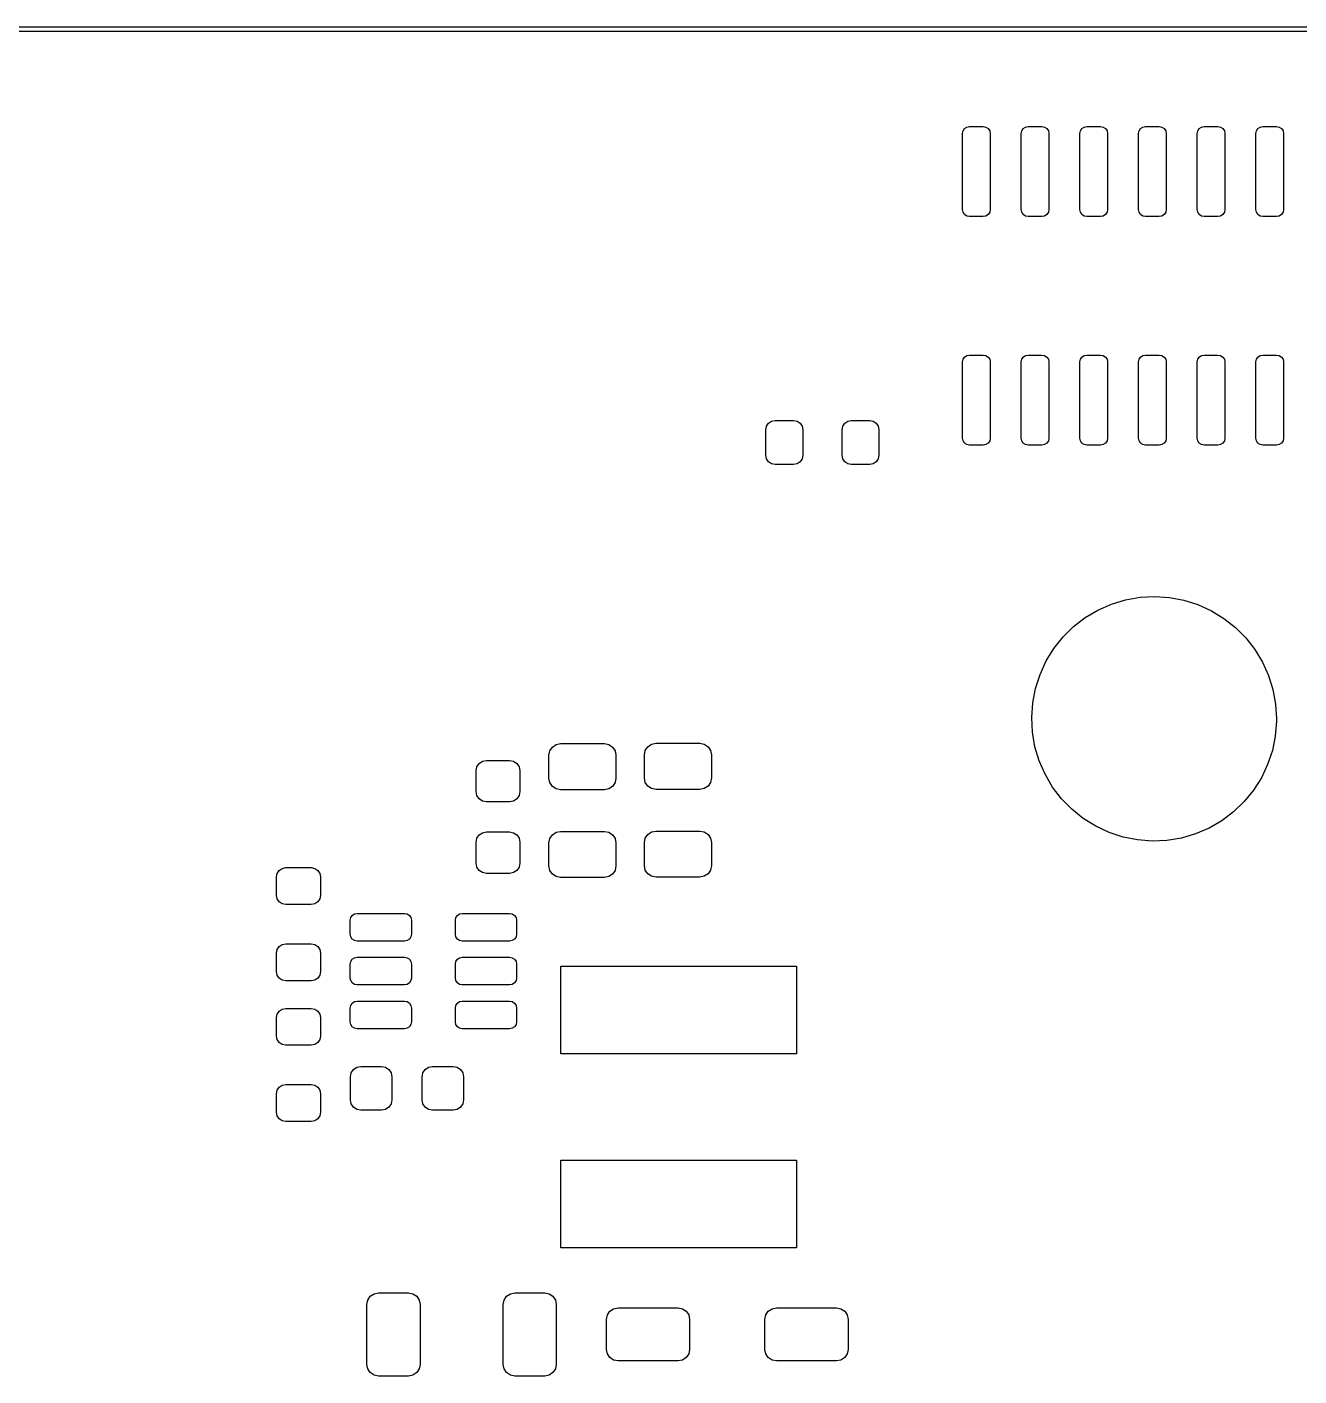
# Model space of a CAD drawing. Extents: x 0 to 4.25, y -4.33 to 0.
# Drawn here: x 1.082 to 2.166, y -1.149 to 0.002 of the extents above; entities that cross this region are included whole.
import ezdxf

# ---------------------------------------------------------------- set-up
doc = ezdxf.new("R2010")
doc.units = 0
doc.header["$MEASUREMENT"] = 0
doc.layers.add('BLACK', color=7, linetype='CONTINUOUS')

msp = doc.modelspace()

# ---------------------------------------------------------------- linework, layer by layer
at = {"layer": 'BLACK', "linetype": 'CONTINUOUS'}
for p, q in [((0, 0.001969), (4.25197, 0.001969)), ((4.25, -0.001969), (0.001969, -0.001969)), ((1.87965, -0.088858), (1.8801, -0.086598)), ((1.87965, -0.153819), (1.87965, -0.088858)), ((1.8801, -0.086598), (1.88138, -0.084682)), ((1.88138, -0.084682), (1.88329, -0.083402)), ((1.88329, -0.083402), (1.88555, -0.082953)), ((1.88555, -0.082953), (1.89736, -0.082953)), ((1.89736, -0.082953), (1.89962, -0.083402)), ((1.89962, -0.083402), (1.90154, -0.084682)), ((1.90154, -0.084682), (1.90282, -0.086598)), ((1.90282, -0.086598), (1.90327, -0.088858)), ((1.90327, -0.088858), (1.90327, -0.153819)), ((1.92965, -0.088858), (1.9301, -0.086598)), ((1.92965, -0.153819), (1.92965, -0.088858)), ((1.9301, -0.086598), (1.93138, -0.084682)), ((1.93138, -0.084682), (1.93329, -0.083402)), ((1.93329, -0.083402), (1.93555, -0.082953)), ((1.93555, -0.082953), (1.94736, -0.082953)), ((1.94736, -0.082953), (1.94962, -0.083402)), ((1.94962, -0.083402), (1.95154, -0.084682)), ((1.95154, -0.084682), (1.95282, -0.086598)), ((1.95282, -0.086598), (1.95327, -0.088858)), ((1.95327, -0.088858), (1.95327, -0.153819)), ((1.97965, -0.088858), (1.9801, -0.086598)), ((1.97965, -0.153819), (1.97965, -0.088858)), ((1.9801, -0.086598), (1.98138, -0.084682)), ((1.98138, -0.084682), (1.98329, -0.083402)), ((1.98329, -0.083402), (1.98555, -0.082953)), ((1.98555, -0.082953), (1.99736, -0.082953)), ((1.99736, -0.082953), (1.99962, -0.083402)), ((1.99962, -0.083402), (2.00154, -0.084682)), ((2.00154, -0.084682), (2.00282, -0.086598)), ((2.00282, -0.086598), (2.00327, -0.088858)), ((2.00327, -0.088858), (2.00327, -0.153819)), ((2.02965, -0.088858), (2.0301, -0.086598)), ((2.02965, -0.153819), (2.02965, -0.088858)), ((2.0301, -0.086598), (2.03138, -0.084682)), ((2.03138, -0.084682), (2.03329, -0.083402)), ((2.03329, -0.083402), (2.03555, -0.082953)), ((2.03555, -0.082953), (2.04736, -0.082953)), ((2.04736, -0.082953), (2.04962, -0.083402)), ((2.04962, -0.083402), (2.05154, -0.084682)), ((2.05154, -0.084682), (2.05282, -0.086598)), ((2.05282, -0.086598), (2.05327, -0.088858)), ((2.05327, -0.088858), (2.05327, -0.153819)), ((2.07965, -0.088858), (2.0801, -0.086598)), ((2.07965, -0.153819), (2.07965, -0.088858)), ((2.0801, -0.086598), (2.08138, -0.084682)), ((2.08138, -0.084682), (2.08329, -0.083402)), ((2.08329, -0.083402), (2.08555, -0.082953)), ((2.08555, -0.082953), (2.09736, -0.082953)), ((2.09736, -0.082953), (2.09962, -0.083402)), ((2.09962, -0.083402), (2.10154, -0.084682)), ((2.10154, -0.084682), (2.10282, -0.086598)), ((2.10282, -0.086598), (2.10327, -0.088858)), ((2.10327, -0.088858), (2.10327, -0.153819)), ((2.12965, -0.088858), (2.1301, -0.086598)), ((2.12965, -0.153819), (2.12965, -0.088858)), ((2.1301, -0.086598), (2.13138, -0.084682)), ((2.13138, -0.084682), (2.13329, -0.083402)), ((2.13329, -0.083402), (2.13555, -0.082953)), ((2.13555, -0.082953), (2.14736, -0.082953)), ((2.14736, -0.082953), (2.14962, -0.083402)), ((2.14962, -0.083402), (2.15154, -0.084682)), ((2.15154, -0.084682), (2.15282, -0.086598)), ((2.15282, -0.086598), (2.15327, -0.088858)), ((2.15327, -0.088858), (2.15327, -0.153819)), ((1.8801, -0.156079), (1.87965, -0.153819)), ((1.88138, -0.157995), (1.8801, -0.156079)), ((1.88329, -0.159275), (1.88138, -0.157995)), ((1.88555, -0.159724), (1.88329, -0.159275)), ((1.89736, -0.159724), (1.88555, -0.159724)), ((1.89962, -0.159275), (1.89736, -0.159724)), ((1.90154, -0.157995), (1.89962, -0.159275)), ((1.90282, -0.156079), (1.90154, -0.157995)), ((1.90327, -0.153819), (1.90282, -0.156079)), ((1.9301, -0.156079), (1.92965, -0.153819)), ((1.93138, -0.157995), (1.9301, -0.156079)), ((1.93329, -0.159275), (1.93138, -0.157995)), ((1.93555, -0.159724), (1.93329, -0.159275)), ((1.94736, -0.159724), (1.93555, -0.159724)), ((1.94962, -0.159275), (1.94736, -0.159724)), ((1.95154, -0.157995), (1.94962, -0.159275)), ((1.95282, -0.156079), (1.95154, -0.157995)), ((1.95327, -0.153819), (1.95282, -0.156079)), ((1.9801, -0.156079), (1.97965, -0.153819)), ((1.98138, -0.157995), (1.9801, -0.156079)), ((1.98329, -0.159275), (1.98138, -0.157995)), ((1.98555, -0.159724), (1.98329, -0.159275)), ((1.99736, -0.159724), (1.98555, -0.159724)), ((1.99962, -0.159275), (1.99736, -0.159724)), ((2.00154, -0.157995), (1.99962, -0.159275)), ((2.00282, -0.156079), (2.00154, -0.157995)), ((2.00327, -0.153819), (2.00282, -0.156079)), ((2.0301, -0.156079), (2.02965, -0.153819)), ((2.03138, -0.157995), (2.0301, -0.156079)), ((2.03329, -0.159275), (2.03138, -0.157995)), ((2.03555, -0.159724), (2.03329, -0.159275)), ((2.04736, -0.159724), (2.03555, -0.159724)), ((2.04962, -0.159275), (2.04736, -0.159724)), ((2.05154, -0.157995), (2.04962, -0.159275)), ((2.05282, -0.156079), (2.05154, -0.157995)), ((2.05327, -0.153819), (2.05282, -0.156079)), ((2.0801, -0.156079), (2.07965, -0.153819)), ((2.08138, -0.157995), (2.0801, -0.156079)), ((2.08329, -0.159275), (2.08138, -0.157995)), ((2.08555, -0.159724), (2.08329, -0.159275)), ((2.09736, -0.159724), (2.08555, -0.159724)), ((2.09962, -0.159275), (2.09736, -0.159724)), ((2.10154, -0.157995), (2.09962, -0.159275)), ((2.10282, -0.156079), (2.10154, -0.157995)), ((2.10327, -0.153819), (2.10282, -0.156079)), ((2.1301, -0.156079), (2.12965, -0.153819)), ((2.13138, -0.157995), (2.1301, -0.156079)), ((2.13329, -0.159275), (2.13138, -0.157995)), ((2.13555, -0.159724), (2.13329, -0.159275)), ((2.14736, -0.159724), (2.13555, -0.159724)), ((2.14962, -0.159275), (2.14736, -0.159724)), ((2.15154, -0.157995), (2.14962, -0.159275)), ((2.15282, -0.156079), (2.15154, -0.157995)), ((2.15327, -0.153819), (2.15282, -0.156079)), ((1.87965, -0.28374), (1.8801, -0.28148)), ((1.87965, -0.348701), (1.87965, -0.28374)), ((1.8801, -0.28148), (1.88138, -0.279564)), ((1.88138, -0.279564), (1.88329, -0.278284)), ((1.88329, -0.278284), (1.88555, -0.277835)), ((1.88555, -0.277835), (1.89736, -0.277835)), ((1.89736, -0.277835), (1.89962, -0.278284)), ((1.89962, -0.278284), (1.90154, -0.279564)), ((1.90154, -0.279564), (1.90282, -0.28148)), ((1.90282, -0.28148), (1.90327, -0.28374)), ((1.90327, -0.28374), (1.90327, -0.348701)), ((1.92965, -0.28374), (1.9301, -0.28148)), ((1.92965, -0.348701), (1.92965, -0.28374)), ((1.9301, -0.28148), (1.93138, -0.279564)), ((1.93138, -0.279564), (1.93329, -0.278284)), ((1.93329, -0.278284), (1.93555, -0.277835)), ((1.93555, -0.277835), (1.94736, -0.277835)), ((1.94736, -0.277835), (1.94962, -0.278284)), ((1.94962, -0.278284), (1.95154, -0.279564)), ((1.95154, -0.279564), (1.95282, -0.28148)), ((1.95282, -0.28148), (1.95327, -0.28374)), ((1.95327, -0.28374), (1.95327, -0.348701)), ((1.97965, -0.28374), (1.9801, -0.28148)), ((1.97965, -0.348701), (1.97965, -0.28374)), ((1.9801, -0.28148), (1.98138, -0.279564)), ((1.98138, -0.279564), (1.98329, -0.278284)), ((1.98329, -0.278284), (1.98555, -0.277835)), ((1.98555, -0.277835), (1.99736, -0.277835)), ((1.99736, -0.277835), (1.99962, -0.278284)), ((1.99962, -0.278284), (2.00154, -0.279564)), ((2.00154, -0.279564), (2.00282, -0.28148)), ((2.00282, -0.28148), (2.00327, -0.28374)), ((2.00327, -0.28374), (2.00327, -0.348701)), ((2.02965, -0.28374), (2.0301, -0.28148)), ((2.02965, -0.348701), (2.02965, -0.28374)), ((2.0301, -0.28148), (2.03138, -0.279564)), ((2.03138, -0.279564), (2.03329, -0.278284)), ((2.03329, -0.278284), (2.03555, -0.277835)), ((2.03555, -0.277835), (2.04736, -0.277835)), ((2.04736, -0.277835), (2.04962, -0.278284)), ((2.04962, -0.278284), (2.05154, -0.279564)), ((2.05154, -0.279564), (2.05282, -0.28148)), ((2.05282, -0.28148), (2.05327, -0.28374)), ((2.05327, -0.28374), (2.05327, -0.348701)), ((2.07965, -0.28374), (2.0801, -0.28148)), ((2.07965, -0.348701), (2.07965, -0.28374)), ((2.0801, -0.28148), (2.08138, -0.279564)), ((2.08138, -0.279564), (2.08329, -0.278284)), ((2.08329, -0.278284), (2.08555, -0.277835)), ((2.08555, -0.277835), (2.09736, -0.277835)), ((2.09736, -0.277835), (2.09962, -0.278284)), ((2.09962, -0.278284), (2.10154, -0.279564)), ((2.10154, -0.279564), (2.10282, -0.28148)), ((2.10282, -0.28148), (2.10327, -0.28374)), ((2.10327, -0.28374), (2.10327, -0.348701)), ((2.12965, -0.28374), (2.1301, -0.28148)), ((2.12965, -0.348701), (2.12965, -0.28374)), ((2.1301, -0.28148), (2.13138, -0.279564)), ((2.13138, -0.279564), (2.13329, -0.278284)), ((2.13329, -0.278284), (2.13555, -0.277835)), ((2.13555, -0.277835), (2.14736, -0.277835)), ((2.14736, -0.277835), (2.14962, -0.278284)), ((2.14962, -0.278284), (2.15154, -0.279564)), ((2.15154, -0.279564), (2.15282, -0.28148)), ((2.15282, -0.28148), (2.15327, -0.28374)), ((2.15327, -0.28374), (2.15327, -0.348701)), ((1.71197, -0.341575), (1.71257, -0.338562)), ((1.71197, -0.363228), (1.71197, -0.341575)), ((1.71257, -0.338562), (1.71427, -0.336007)), ((1.71427, -0.336007), (1.71683, -0.3343)), ((1.71683, -0.3343), (1.71984, -0.333701)), ((1.71984, -0.333701), (1.73559, -0.333701)), ((1.73559, -0.333701), (1.7386, -0.3343)), ((1.7386, -0.3343), (1.74116, -0.336007)), ((1.74116, -0.336007), (1.74287, -0.338562)), ((1.74287, -0.338562), (1.74346, -0.341575)), ((1.74346, -0.341575), (1.74346, -0.363228)), ((1.77693, -0.341575), (1.77753, -0.338562)), ((1.77693, -0.363228), (1.77693, -0.341575)), ((1.77753, -0.338562), (1.77924, -0.336007)), ((1.77924, -0.336007), (1.78179, -0.3343)), ((1.78179, -0.3343), (1.7848, -0.333701)), ((1.7848, -0.333701), (1.80055, -0.333701)), ((1.80055, -0.333701), (1.80356, -0.3343)), ((1.80356, -0.3343), (1.80612, -0.336007)), ((1.80612, -0.336007), (1.80783, -0.338562)), ((1.80783, -0.338562), (1.80843, -0.341575)), ((1.80843, -0.341575), (1.80843, -0.363228)), ((1.8801, -0.350961), (1.87965, -0.348701)), ((1.88138, -0.352877), (1.8801, -0.350961)), ((1.88329, -0.354157), (1.88138, -0.352877)), ((1.88555, -0.354606), (1.88329, -0.354157)), ((1.89736, -0.354606), (1.88555, -0.354606)), ((1.89962, -0.354157), (1.89736, -0.354606)), ((1.90154, -0.352877), (1.89962, -0.354157)), ((1.90282, -0.350961), (1.90154, -0.352877)), ((1.90327, -0.348701), (1.90282, -0.350961)), ((1.9301, -0.350961), (1.92965, -0.348701)), ((1.93138, -0.352877), (1.9301, -0.350961)), ((1.93329, -0.354157), (1.93138, -0.352877)), ((1.93555, -0.354606), (1.93329, -0.354157)), ((1.94736, -0.354606), (1.93555, -0.354606)), ((1.94962, -0.354157), (1.94736, -0.354606)), ((1.95154, -0.352877), (1.94962, -0.354157)), ((1.95282, -0.350961), (1.95154, -0.352877)), ((1.95327, -0.348701), (1.95282, -0.350961)), ((1.9801, -0.350961), (1.97965, -0.348701)), ((1.98138, -0.352877), (1.9801, -0.350961)), ((1.98329, -0.354157), (1.98138, -0.352877)), ((1.98555, -0.354606), (1.98329, -0.354157)), ((1.99736, -0.354606), (1.98555, -0.354606)), ((1.99962, -0.354157), (1.99736, -0.354606)), ((2.00154, -0.352877), (1.99962, -0.354157)), ((2.00282, -0.350961), (2.00154, -0.352877)), ((2.00327, -0.348701), (2.00282, -0.350961)), ((2.0301, -0.350961), (2.02965, -0.348701)), ((2.03138, -0.352877), (2.0301, -0.350961)), ((2.03329, -0.354157), (2.03138, -0.352877)), ((2.03555, -0.354606), (2.03329, -0.354157)), ((2.04736, -0.354606), (2.03555, -0.354606)), ((2.04962, -0.354157), (2.04736, -0.354606)), ((2.05154, -0.352877), (2.04962, -0.354157)), ((2.05282, -0.350961), (2.05154, -0.352877)), ((2.05327, -0.348701), (2.05282, -0.350961)), ((2.0801, -0.350961), (2.07965, -0.348701)), ((2.08138, -0.352877), (2.0801, -0.350961)), ((2.08329, -0.354157), (2.08138, -0.352877)), ((2.08555, -0.354606), (2.08329, -0.354157)), ((2.09736, -0.354606), (2.08555, -0.354606)), ((2.09962, -0.354157), (2.09736, -0.354606)), ((2.10154, -0.352877), (2.09962, -0.354157)), ((2.10282, -0.350961), (2.10154, -0.352877)), ((2.10327, -0.348701), (2.10282, -0.350961)), ((2.1301, -0.350961), (2.12965, -0.348701)), ((2.13138, -0.352877), (2.1301, -0.350961)), ((2.13329, -0.354157), (2.13138, -0.352877)), ((2.13555, -0.354606), (2.13329, -0.354157)), ((2.14736, -0.354606), (2.13555, -0.354606)), ((2.14962, -0.354157), (2.14736, -0.354606)), ((2.15154, -0.352877), (2.14962, -0.354157)), ((2.15282, -0.350961), (2.15154, -0.352877)), ((2.15327, -0.348701), (2.15282, -0.350961)), ((1.71257, -0.366242), (1.71197, -0.363228)), ((1.71427, -0.368796), (1.71257, -0.366242)), ((1.74287, -0.366242), (1.74116, -0.368796)), ((1.74346, -0.363228), (1.74287, -0.366242)), ((1.77753, -0.366242), (1.77693, -0.363228)), ((1.77924, -0.368796), (1.77753, -0.366242)), ((1.80783, -0.366242), (1.80612, -0.368796)), ((1.80843, -0.363228), (1.80783, -0.366242)), ((1.71683, -0.370503), (1.71427, -0.368796)), ((1.71984, -0.371102), (1.71683, -0.370503)), ((1.73559, -0.371102), (1.71984, -0.371102)), ((1.7386, -0.370503), (1.73559, -0.371102)), ((1.74116, -0.368796), (1.7386, -0.370503)), ((1.78179, -0.370503), (1.77924, -0.368796)), ((1.7848, -0.371102), (1.78179, -0.370503)), ((1.80055, -0.371102), (1.7848, -0.371102)), ((1.80356, -0.370503), (1.80055, -0.371102)), ((1.80612, -0.368796), (1.80356, -0.370503)), ((1.9951, -0.495361), (2.00659, -0.490284)), ((2.00659, -0.490284), (2.0186, -0.486623)), ((2.0186, -0.486623), (2.03096, -0.484432)), ((2.03096, -0.484432), (2.0435, -0.483742)), ((2.0435, -0.483742), (2.05603, -0.484563)), ((2.05603, -0.484563), (2.06837, -0.486883)), ((2.06837, -0.486883), (2.08034, -0.49067)), ((2.08034, -0.49067), (2.09177, -0.495867)), ((1.97437, -0.509451), (1.98431, -0.501781)), ((1.98431, -0.501781), (1.9951, -0.495361)), ((2.09177, -0.495867), (2.1025, -0.5024)), ((2.1025, -0.5024), (2.11236, -0.510174)), ((1.96542, -0.51826), (1.97437, -0.509451)), ((2.11236, -0.510174), (2.12121, -0.519076)), ((1.95101, -0.538769), (1.95759, -0.52808)), ((1.95759, -0.52808), (1.96542, -0.51826)), ((2.12121, -0.519076), (2.12893, -0.528977)), ((2.12893, -0.528977), (2.13541, -0.539735)), ((1.94575, -0.550173), (1.95101, -0.538769)), ((2.13541, -0.539735), (2.14055, -0.551193)), ((1.9419, -0.562125), (1.94575, -0.550173)), ((2.14055, -0.551193), (2.14427, -0.563184)), ((1.93951, -0.574453), (1.9419, -0.562125)), ((2.14427, -0.563184), (2.14653, -0.575537)), ((1.93863, -0.586978), (1.93951, -0.574453)), ((2.14653, -0.575537), (2.14728, -0.588071)), ((1.93925, -0.59952), (1.93863, -0.586978)), ((2.14726, -0.590256), (2.14624, -0.602771)), ((2.14728, -0.588071), (2.14726, -0.590256)), ((1.53324, -0.610001), (1.53701, -0.609252)), ((1.53701, -0.609252), (1.57441, -0.609252)), ((1.57441, -0.609252), (1.57818, -0.610001)), ((1.61143, -0.611859), (1.61462, -0.609726)), ((1.61462, -0.609726), (1.61839, -0.608976)), ((1.61839, -0.608976), (1.65579, -0.608976)), ((1.65579, -0.608976), (1.65955, -0.609726)), ((1.65955, -0.609726), (1.66275, -0.611859)), ((1.94138, -0.611895), (1.93925, -0.59952)), ((2.14624, -0.602771), (2.14373, -0.615074)), ((1.52717, -0.619094), (1.52791, -0.615328)), ((1.52717, -0.63878), (1.52717, -0.619094)), ((1.52791, -0.615328), (1.53005, -0.612135)), ((1.53005, -0.612135), (1.53324, -0.610001)), ((1.57818, -0.610001), (1.58137, -0.612135)), ((1.58137, -0.612135), (1.5835, -0.615328)), ((1.5835, -0.615328), (1.58425, -0.619094)), ((1.58425, -0.619094), (1.58425, -0.63878)), ((1.60854, -0.618819), (1.60929, -0.615052)), ((1.60854, -0.638504), (1.60854, -0.618819)), ((1.60929, -0.615052), (1.61143, -0.611859)), ((1.66275, -0.611859), (1.66488, -0.615052)), ((1.66488, -0.615052), (1.66563, -0.618819)), ((1.66563, -0.618819), (1.66563, -0.638504)), ((1.94498, -0.623925), (1.94138, -0.611895)), ((2.14373, -0.615074), (2.13975, -0.626985)), ((1.46504, -0.632362), (1.46571, -0.628972)), ((1.46504, -0.650079), (1.46504, -0.632362)), ((1.46571, -0.628972), (1.46763, -0.626098)), ((1.46763, -0.626098), (1.47051, -0.624178)), ((1.47051, -0.624178), (1.4739, -0.623504)), ((1.4739, -0.623504), (1.49358, -0.623504)), ((1.49358, -0.623504), (1.49697, -0.624178)), ((1.49697, -0.624178), (1.49985, -0.626098)), ((1.49985, -0.626098), (1.50177, -0.628972)), ((1.50177, -0.628972), (1.50244, -0.632362)), ((1.50244, -0.632362), (1.50244, -0.650079)), ((1.94999, -0.635436), (1.94498, -0.623925)), ((2.13975, -0.626985), (2.13438, -0.638333)), ((1.52791, -0.642546), (1.52717, -0.63878)), ((1.53005, -0.645739), (1.52791, -0.642546)), ((1.5835, -0.642546), (1.58137, -0.645739)), ((1.58425, -0.63878), (1.5835, -0.642546)), ((1.60929, -0.642271), (1.60854, -0.638504)), ((1.61143, -0.645464), (1.60929, -0.642271)), ((1.66488, -0.642271), (1.66275, -0.645464)), ((1.66563, -0.638504), (1.66488, -0.642271)), ((1.95636, -0.646261), (1.94999, -0.635436)), ((2.13438, -0.638333), (2.12768, -0.648952)), ((1.46571, -0.653469), (1.46504, -0.650079)), ((1.46763, -0.656342), (1.46571, -0.653469)), ((1.50177, -0.653469), (1.49985, -0.656342)), ((1.50244, -0.650079), (1.50177, -0.653469)), ((1.53324, -0.647873), (1.53005, -0.645739)), ((1.53701, -0.648622), (1.53324, -0.647873)), ((1.57441, -0.648622), (1.53701, -0.648622)), ((1.57818, -0.647873), (1.57441, -0.648622)), ((1.58137, -0.645739), (1.57818, -0.647873)), ((1.61462, -0.647597), (1.61143, -0.645464)), ((1.61839, -0.648346), (1.61462, -0.647597)), ((1.65579, -0.648346), (1.61839, -0.648346)), ((1.65955, -0.647597), (1.65579, -0.648346)), ((1.66275, -0.645464), (1.65955, -0.647597)), ((1.96397, -0.656243), (1.95636, -0.646261)), ((2.12768, -0.648952), (2.11975, -0.65869)), ((1.47051, -0.658263), (1.46763, -0.656342)), ((1.4739, -0.658937), (1.47051, -0.658263)), ((1.49358, -0.658937), (1.4739, -0.658937)), ((1.49697, -0.658263), (1.49358, -0.658937)), ((1.49985, -0.656342), (1.49697, -0.658263)), ((1.97274, -0.665237), (1.96397, -0.656243)), ((1.98252, -0.673114), (1.97274, -0.665237)), ((2.11975, -0.65869), (2.11071, -0.667405)), ((1.99317, -0.679758), (1.98252, -0.673114)), ((2.10069, -0.67497), (2.08983, -0.681277)), ((2.11071, -0.667405), (2.10069, -0.67497)), ((1.46504, -0.693386), (1.46571, -0.689996)), ((1.46571, -0.689996), (1.46763, -0.687122)), ((1.46763, -0.687122), (1.47051, -0.685202)), ((1.47051, -0.685202), (1.4739, -0.684528)), ((1.4739, -0.684528), (1.49358, -0.684528)), ((1.49358, -0.684528), (1.49697, -0.685202)), ((1.49697, -0.685202), (1.49985, -0.687122)), ((1.49985, -0.687122), (1.50177, -0.689996)), ((1.50177, -0.689996), (1.50244, -0.693386)), ((1.52717, -0.693898), (1.52791, -0.690131)), ((1.52791, -0.690131), (1.53005, -0.686938)), ((1.53005, -0.686938), (1.53324, -0.684804)), ((1.53324, -0.684804), (1.53701, -0.684055)), ((1.53701, -0.684055), (1.57441, -0.684055)), ((1.57441, -0.684055), (1.57818, -0.684804)), ((1.57818, -0.684804), (1.58137, -0.686938)), ((1.58137, -0.686938), (1.5835, -0.690131)), ((1.5835, -0.690131), (1.58425, -0.693898)), ((1.60854, -0.693622), (1.60929, -0.689855)), ((1.60929, -0.689855), (1.61143, -0.686662)), ((1.61143, -0.686662), (1.61462, -0.684529)), ((1.61462, -0.684529), (1.61839, -0.68378)), ((1.61839, -0.68378), (1.65579, -0.68378)), ((1.65579, -0.68378), (1.65955, -0.684529)), ((1.65955, -0.684529), (1.66275, -0.686662)), ((1.66275, -0.686662), (1.66488, -0.689855)), ((1.66488, -0.689855), (1.66563, -0.693622)), ((2.00455, -0.685075), (1.99317, -0.679758)), ((2.01648, -0.688987), (2.00455, -0.685075)), ((2.02879, -0.691436), (2.01648, -0.688987)), ((2.06624, -0.689768), (2.05386, -0.69183)), ((2.07829, -0.686234), (2.06624, -0.689768)), ((2.08983, -0.681277), (2.07829, -0.686234)), ((1.46504, -0.711102), (1.46504, -0.693386)), ((1.50244, -0.693386), (1.50244, -0.711102)), ((1.52717, -0.713583), (1.52717, -0.693898)), ((1.58425, -0.693898), (1.58425, -0.713583)), ((1.60854, -0.713307), (1.60854, -0.693622)), ((1.66563, -0.693622), (1.66563, -0.713307)), ((2.04131, -0.692389), (2.02879, -0.691436)), ((2.05386, -0.69183), (2.04131, -0.692389)), ((1.46571, -0.714492), (1.46504, -0.711102)), ((1.50244, -0.711102), (1.50177, -0.714492)), ((1.60929, -0.717074), (1.60854, -0.713307)), ((1.66563, -0.713307), (1.66488, -0.717074)), ((1.29494, -0.722898), (1.29554, -0.719884)), ((1.29494, -0.738646), (1.29494, -0.722898)), ((1.29554, -0.719884), (1.29725, -0.71733)), ((1.29725, -0.71733), (1.29981, -0.715623)), ((1.29981, -0.715623), (1.30282, -0.715024)), ((1.30282, -0.715024), (1.32447, -0.715024)), ((1.32447, -0.715024), (1.32749, -0.715623)), ((1.32749, -0.715623), (1.33004, -0.71733)), ((1.33004, -0.71733), (1.33175, -0.719884)), ((1.33175, -0.719884), (1.33235, -0.722898)), ((1.33235, -0.722898), (1.33235, -0.738646)), ((1.46763, -0.717366), (1.46571, -0.714492)), ((1.47051, -0.719286), (1.46763, -0.717366)), ((1.4739, -0.719961), (1.47051, -0.719286)), ((1.49358, -0.719961), (1.4739, -0.719961)), ((1.49697, -0.719286), (1.49358, -0.719961)), ((1.49985, -0.717366), (1.49697, -0.719286)), ((1.50177, -0.714492), (1.49985, -0.717366)), ((1.52791, -0.717349), (1.52717, -0.713583)), ((1.53005, -0.720542), (1.52791, -0.717349)), ((1.53324, -0.722676), (1.53005, -0.720542)), ((1.53701, -0.723425), (1.53324, -0.722676)), ((1.57441, -0.723425), (1.53701, -0.723425)), ((1.57818, -0.722676), (1.57441, -0.723425)), ((1.58137, -0.720542), (1.57818, -0.722676)), ((1.5835, -0.717349), (1.58137, -0.720542)), ((1.58425, -0.713583), (1.5835, -0.717349)), ((1.61143, -0.720267), (1.60929, -0.717074)), ((1.61462, -0.7224), (1.61143, -0.720267)), ((1.61839, -0.72315), (1.61462, -0.7224)), ((1.65579, -0.72315), (1.61839, -0.72315)), ((1.65955, -0.7224), (1.65579, -0.72315)), ((1.66275, -0.720267), (1.65955, -0.7224)), ((1.66488, -0.717074), (1.66275, -0.720267)), ((1.29554, -0.741659), (1.29494, -0.738646)), ((1.29725, -0.744213), (1.29554, -0.741659)), ((1.29981, -0.74592), (1.29725, -0.744213)), ((1.30282, -0.74652), (1.29981, -0.74592)), ((1.32447, -0.74652), (1.30282, -0.74652)), ((1.32749, -0.74592), (1.32447, -0.74652)), ((1.33004, -0.744213), (1.32749, -0.74592)), ((1.33175, -0.741659), (1.33004, -0.744213)), ((1.33235, -0.738646), (1.33175, -0.741659)), ((1.35778, -0.759945), (1.35823, -0.757685)), ((1.35823, -0.757685), (1.35951, -0.755769)), ((1.35951, -0.755769), (1.36143, -0.754489)), ((1.36143, -0.754489), (1.36369, -0.754039)), ((1.36369, -0.754039), (1.40404, -0.754039)), ((1.40404, -0.754039), (1.4063, -0.754489)), ((1.4063, -0.754489), (1.40822, -0.755769)), ((1.40822, -0.755769), (1.4095, -0.757685)), ((1.4095, -0.757685), (1.40994, -0.759945)), ((1.44735, -0.759945), (1.4478, -0.757685)), ((1.4478, -0.757685), (1.44908, -0.755769)), ((1.44908, -0.755769), (1.45099, -0.754489)), ((1.45099, -0.754489), (1.45325, -0.754039)), ((1.45325, -0.754039), (1.49361, -0.754039)), ((1.49361, -0.754039), (1.49587, -0.754489)), ((1.49587, -0.754489), (1.49778, -0.755769)), ((1.49778, -0.755769), (1.49906, -0.757685)), ((1.49906, -0.757685), (1.49951, -0.759945)), ((1.35778, -0.771756), (1.35778, -0.759945)), ((1.40994, -0.759945), (1.40994, -0.771756)), ((1.44735, -0.771756), (1.44735, -0.759945)), ((1.49951, -0.759945), (1.49951, -0.771756)), ((1.29554, -0.784845), (1.29725, -0.782291)), ((1.29725, -0.782291), (1.29981, -0.780584)), ((1.29981, -0.780584), (1.30282, -0.779984)), ((1.30282, -0.779984), (1.32447, -0.779984)), ((1.32447, -0.779984), (1.32749, -0.780584)), ((1.32749, -0.780584), (1.33004, -0.782291)), ((1.33004, -0.782291), (1.33175, -0.784845)), ((1.35823, -0.774016), (1.35778, -0.771756)), ((1.35951, -0.775932), (1.35823, -0.774016)), ((1.36143, -0.777212), (1.35951, -0.775932)), ((1.36369, -0.777661), (1.36143, -0.777212)), ((1.40404, -0.777661), (1.36369, -0.777661)), ((1.4063, -0.777212), (1.40404, -0.777661)), ((1.40822, -0.775932), (1.4063, -0.777212)), ((1.4095, -0.774016), (1.40822, -0.775932)), ((1.40994, -0.771756), (1.4095, -0.774016)), ((1.4478, -0.774016), (1.44735, -0.771756)), ((1.44908, -0.775932), (1.4478, -0.774016)), ((1.45099, -0.777212), (1.44908, -0.775932)), ((1.45325, -0.777661), (1.45099, -0.777212)), ((1.49361, -0.777661), (1.45325, -0.777661)), ((1.49587, -0.777212), (1.49361, -0.777661)), ((1.49778, -0.775932), (1.49587, -0.777212)), ((1.49906, -0.774016), (1.49778, -0.775932)), ((1.49951, -0.771756), (1.49906, -0.774016)), ((1.29494, -0.787858), (1.29554, -0.784845)), ((1.29494, -0.803606), (1.29494, -0.787858)), ((1.33175, -0.784845), (1.33235, -0.787858)), ((1.33235, -0.787858), (1.33235, -0.803606)), ((1.35823, -0.795086), (1.35951, -0.793171)), ((1.35951, -0.793171), (1.36143, -0.79189)), ((1.36143, -0.79189), (1.36369, -0.791441)), ((1.36369, -0.791441), (1.40404, -0.791441)), ((1.40404, -0.791441), (1.4063, -0.79189)), ((1.4063, -0.79189), (1.40822, -0.793171)), ((1.40822, -0.793171), (1.4095, -0.795086)), ((1.4478, -0.795086), (1.44908, -0.793171)), ((1.44908, -0.793171), (1.45099, -0.79189)), ((1.45099, -0.79189), (1.45325, -0.791441)), ((1.45325, -0.791441), (1.49361, -0.791441)), ((1.49361, -0.791441), (1.49587, -0.79189)), ((1.49587, -0.79189), (1.49778, -0.793171)), ((1.49778, -0.793171), (1.49906, -0.795086)), ((1.29554, -0.80662), (1.29494, -0.803606)), ((1.33235, -0.803606), (1.33175, -0.80662)), ((1.35778, -0.797346), (1.35823, -0.795086)), ((1.35778, -0.809157), (1.35778, -0.797346)), ((1.4095, -0.795086), (1.40994, -0.797346)), ((1.40994, -0.797346), (1.40994, -0.809157)), ((1.44735, -0.797346), (1.4478, -0.795086)), ((1.44735, -0.809157), (1.44735, -0.797346)), ((1.49906, -0.795086), (1.49951, -0.797346)), ((1.49951, -0.797346), (1.49951, -0.809157)), ((1.53725, -0.873898), (1.53725, -0.799095)), ((1.53725, -0.799095), (1.73804, -0.799095)), ((1.73804, -0.799095), (1.73804, -0.873898)), ((1.29725, -0.809174), (1.29554, -0.80662)), ((1.29981, -0.810881), (1.29725, -0.809174)), ((1.30282, -0.81148), (1.29981, -0.810881)), ((1.32447, -0.81148), (1.30282, -0.81148)), ((1.32749, -0.810881), (1.32447, -0.81148)), ((1.33004, -0.809174), (1.32749, -0.810881)), ((1.33175, -0.80662), (1.33004, -0.809174)), ((1.35823, -0.811417), (1.35778, -0.809157)), ((1.35951, -0.813333), (1.35823, -0.811417)), ((1.36143, -0.814613), (1.35951, -0.813333)), ((1.36369, -0.815063), (1.36143, -0.814613)), ((1.40404, -0.815063), (1.36369, -0.815063)), ((1.4063, -0.814613), (1.40404, -0.815063)), ((1.40822, -0.813333), (1.4063, -0.814613)), ((1.4095, -0.811417), (1.40822, -0.813333)), ((1.40994, -0.809157), (1.4095, -0.811417)), ((1.4478, -0.811417), (1.44735, -0.809157)), ((1.44908, -0.813333), (1.4478, -0.811417)), ((1.45099, -0.814613), (1.44908, -0.813333)), ((1.45325, -0.815063), (1.45099, -0.814613)), ((1.49361, -0.815063), (1.45325, -0.815063)), ((1.49587, -0.814613), (1.49361, -0.815063)), ((1.49778, -0.813333), (1.49587, -0.814613)), ((1.49906, -0.811417), (1.49778, -0.813333)), ((1.49951, -0.809157), (1.49906, -0.811417)), ((1.29494, -0.842898), (1.29554, -0.839884)), ((1.29554, -0.839884), (1.29725, -0.83733)), ((1.29725, -0.83733), (1.29981, -0.835623)), ((1.29981, -0.835623), (1.30282, -0.835024)), ((1.30282, -0.835024), (1.32447, -0.835024)), ((1.32447, -0.835024), (1.32749, -0.835623)), ((1.32749, -0.835623), (1.33004, -0.83733)), ((1.33004, -0.83733), (1.33175, -0.839884)), ((1.33175, -0.839884), (1.33235, -0.842898)), ((1.35778, -0.834748), (1.35823, -0.832488)), ((1.35778, -0.846559), (1.35778, -0.834748)), ((1.35823, -0.832488), (1.35951, -0.830572)), ((1.35951, -0.830572), (1.36143, -0.829292)), ((1.36143, -0.829292), (1.36369, -0.828843)), ((1.36369, -0.828843), (1.40404, -0.828843)), ((1.40404, -0.828843), (1.4063, -0.829292)), ((1.4063, -0.829292), (1.40822, -0.830572)), ((1.40822, -0.830572), (1.4095, -0.832488)), ((1.4095, -0.832488), (1.40994, -0.834748)), ((1.40994, -0.834748), (1.40994, -0.846559)), ((1.44735, -0.834748), (1.4478, -0.832488)), ((1.44735, -0.846559), (1.44735, -0.834748)), ((1.4478, -0.832488), (1.44908, -0.830572)), ((1.44908, -0.830572), (1.45099, -0.829292)), ((1.45099, -0.829292), (1.45325, -0.828843)), ((1.45325, -0.828843), (1.49361, -0.828843)), ((1.49361, -0.828843), (1.49587, -0.829292)), ((1.49587, -0.829292), (1.49778, -0.830572)), ((1.49778, -0.830572), (1.49906, -0.832488)), ((1.49906, -0.832488), (1.49951, -0.834748)), ((1.49951, -0.834748), (1.49951, -0.846559)), ((1.29494, -0.858646), (1.29494, -0.842898)), ((1.33235, -0.842898), (1.33235, -0.858646)), ((1.35823, -0.848819), (1.35778, -0.846559)), ((1.35951, -0.850735), (1.35823, -0.848819)), ((1.36143, -0.852015), (1.35951, -0.850735)), ((1.40822, -0.850735), (1.4063, -0.852015)), ((1.4095, -0.848819), (1.40822, -0.850735)), ((1.40994, -0.846559), (1.4095, -0.848819)), ((1.4478, -0.848819), (1.44735, -0.846559)), ((1.44908, -0.850735), (1.4478, -0.848819)), ((1.45099, -0.852015), (1.44908, -0.850735)), ((1.49778, -0.850735), (1.49587, -0.852015)), ((1.49906, -0.848819), (1.49778, -0.850735)), ((1.49951, -0.846559), (1.49906, -0.848819)), ((1.29554, -0.861659), (1.29494, -0.858646)), ((1.29725, -0.864213), (1.29554, -0.861659)), ((1.33175, -0.861659), (1.33004, -0.864213)), ((1.33235, -0.858646), (1.33175, -0.861659)), ((1.36369, -0.852465), (1.36143, -0.852015)), ((1.40404, -0.852465), (1.36369, -0.852465)), ((1.4063, -0.852015), (1.40404, -0.852465)), ((1.45325, -0.852465), (1.45099, -0.852015)), ((1.49361, -0.852465), (1.45325, -0.852465)), ((1.49587, -0.852015), (1.49361, -0.852465)), ((1.29981, -0.86592), (1.29725, -0.864213)), ((1.30282, -0.86652), (1.29981, -0.86592)), ((1.32447, -0.86652), (1.30282, -0.86652)), ((1.32749, -0.86592), (1.32447, -0.86652)), ((1.33004, -0.864213), (1.32749, -0.86592)), ((1.73804, -0.873898), (1.53725, -0.873898)), ((1.36052, -0.887146), (1.3634, -0.885225)), ((1.3634, -0.885225), (1.36679, -0.884551)), ((1.36679, -0.884551), (1.3845, -0.884551)), ((1.3845, -0.884551), (1.38789, -0.885225)), ((1.38789, -0.885225), (1.39077, -0.887146)), ((1.42155, -0.887146), (1.42442, -0.885225)), ((1.42442, -0.885225), (1.42781, -0.884551)), ((1.42781, -0.884551), (1.44553, -0.884551)), ((1.44553, -0.884551), (1.44892, -0.885225)), ((1.44892, -0.885225), (1.45179, -0.887146)), ((1.35793, -0.893409), (1.3586, -0.89002)), ((1.35793, -0.913094), (1.35793, -0.893409)), ((1.3586, -0.89002), (1.36052, -0.887146)), ((1.39077, -0.887146), (1.39269, -0.89002)), ((1.39269, -0.89002), (1.39336, -0.893409)), ((1.39336, -0.893409), (1.39336, -0.913094)), ((1.41895, -0.893409), (1.41963, -0.89002)), ((1.41895, -0.913094), (1.41895, -0.893409)), ((1.41963, -0.89002), (1.42155, -0.887146)), ((1.45179, -0.887146), (1.45371, -0.89002)), ((1.45371, -0.89002), (1.45439, -0.893409)), ((1.45439, -0.893409), (1.45439, -0.913094)), ((1.29494, -0.907858), (1.29554, -0.904845)), ((1.29494, -0.923606), (1.29494, -0.907858)), ((1.29554, -0.904845), (1.29725, -0.902291)), ((1.29725, -0.902291), (1.29981, -0.900584)), ((1.29981, -0.900584), (1.30282, -0.899984)), ((1.30282, -0.899984), (1.32447, -0.899984)), ((1.32447, -0.899984), (1.32749, -0.900584)), ((1.32749, -0.900584), (1.33004, -0.902291)), ((1.33004, -0.902291), (1.33175, -0.904845)), ((1.33175, -0.904845), (1.33235, -0.907858)), ((1.33235, -0.907858), (1.33235, -0.923606)), ((1.3586, -0.916484), (1.35793, -0.913094)), ((1.36052, -0.919358), (1.3586, -0.916484)), ((1.3634, -0.921278), (1.36052, -0.919358)), ((1.39077, -0.919358), (1.38789, -0.921278)), ((1.39269, -0.916484), (1.39077, -0.919358)), ((1.39336, -0.913094), (1.39269, -0.916484)), ((1.41963, -0.916484), (1.41895, -0.913094)), ((1.42155, -0.919358), (1.41963, -0.916484)), ((1.42442, -0.921278), (1.42155, -0.919358)), ((1.45179, -0.919358), (1.44892, -0.921278)), ((1.45371, -0.916484), (1.45179, -0.919358)), ((1.45439, -0.913094), (1.45371, -0.916484)), ((1.29554, -0.92662), (1.29494, -0.923606)), ((1.29725, -0.929174), (1.29554, -0.92662)), ((1.29981, -0.930881), (1.29725, -0.929174)), ((1.30282, -0.93148), (1.29981, -0.930881)), ((1.32447, -0.93148), (1.30282, -0.93148)), ((1.32749, -0.930881), (1.32447, -0.93148)), ((1.33004, -0.929174), (1.32749, -0.930881)), ((1.33175, -0.92662), (1.33004, -0.929174)), ((1.33235, -0.923606), (1.33175, -0.92662)), ((1.36679, -0.921953), (1.3634, -0.921278)), ((1.3845, -0.921953), (1.36679, -0.921953)), ((1.38789, -0.921278), (1.3845, -0.921953)), ((1.42781, -0.921953), (1.42442, -0.921278)), ((1.44553, -0.921953), (1.42781, -0.921953)), ((1.44892, -0.921278), (1.44553, -0.921953)), ((1.53725, -1.03925), (1.53725, -0.964449)), ((1.53725, -0.964449), (1.73804, -0.964449)), ((1.73804, -0.964449), (1.73804, -1.03925)), ((1.73804, -1.03925), (1.53725, -1.03925)), ((1.37276, -1.08382), (1.37489, -1.08062)), ((1.37489, -1.08062), (1.37808, -1.07849)), ((1.37808, -1.07849), (1.38185, -1.07774)), ((1.38185, -1.07774), (1.40744, -1.07774)), ((1.40744, -1.07774), (1.41121, -1.07849)), ((1.41121, -1.07849), (1.4144, -1.08062)), ((1.4144, -1.08062), (1.41653, -1.08382)), ((1.4889, -1.08382), (1.49103, -1.08062)), ((1.49103, -1.08062), (1.49423, -1.07849)), ((1.49423, -1.07849), (1.49799, -1.07774)), ((1.49799, -1.07774), (1.52358, -1.07774)), ((1.52358, -1.07774), (1.52735, -1.07849)), ((1.52735, -1.07849), (1.53054, -1.08062)), ((1.53054, -1.08062), (1.53268, -1.08382)), ((1.37201, -1.08758), (1.37276, -1.08382)), ((1.37201, -1.13876), (1.37201, -1.08758)), ((1.41653, -1.08382), (1.41728, -1.08758)), ((1.41728, -1.08758), (1.41728, -1.13876)), ((1.48815, -1.08758), (1.4889, -1.08382)), ((1.48815, -1.13876), (1.48815, -1.08758)), ((1.53268, -1.08382), (1.53343, -1.08758)), ((1.53343, -1.08758), (1.53343, -1.13876)), ((1.5791, -1.09335), (1.58229, -1.09121)), ((1.58229, -1.09121), (1.58606, -1.09046)), ((1.58606, -1.09046), (1.63724, -1.09046)), ((1.63724, -1.09046), (1.641, -1.09121)), ((1.641, -1.09121), (1.6442, -1.09335)), ((1.7141, -1.09335), (1.71729, -1.09121)), ((1.71729, -1.09121), (1.72106, -1.09046)), ((1.72106, -1.09046), (1.77224, -1.09046)), ((1.77224, -1.09046), (1.776, -1.09121)), ((1.776, -1.09121), (1.7792, -1.09335)), ((1.57621, -1.10031), (1.57696, -1.09654)), ((1.57621, -1.1259), (1.57621, -1.10031)), ((1.57696, -1.09654), (1.5791, -1.09335)), ((1.6442, -1.09335), (1.64633, -1.09654)), ((1.64633, -1.09654), (1.64708, -1.10031)), ((1.64708, -1.10031), (1.64708, -1.1259)), ((1.71121, -1.10031), (1.71196, -1.09654)), ((1.71121, -1.1259), (1.71121, -1.10031)), ((1.71196, -1.09654), (1.7141, -1.09335)), ((1.7792, -1.09335), (1.78133, -1.09654)), ((1.78133, -1.09654), (1.78208, -1.10031)), ((1.78208, -1.10031), (1.78208, -1.1259)), ((1.57696, -1.12966), (1.57621, -1.1259)), ((1.64708, -1.1259), (1.64633, -1.12966)), ((1.71196, -1.12966), (1.71121, -1.1259)), ((1.78208, -1.1259), (1.78133, -1.12966)), ((1.37276, -1.14253), (1.37201, -1.13876)), ((1.41728, -1.13876), (1.41653, -1.14253)), ((1.4889, -1.14253), (1.48815, -1.13876)), ((1.53343, -1.13876), (1.53268, -1.14253)), ((1.5791, -1.13286), (1.57696, -1.12966)), ((1.58229, -1.13499), (1.5791, -1.13286)), ((1.58606, -1.13574), (1.58229, -1.13499)), ((1.63724, -1.13574), (1.58606, -1.13574)), ((1.641, -1.13499), (1.63724, -1.13574)), ((1.6442, -1.13286), (1.641, -1.13499)), ((1.64633, -1.12966), (1.6442, -1.13286)), ((1.7141, -1.13286), (1.71196, -1.12966)), ((1.71729, -1.13499), (1.7141, -1.13286)), ((1.72106, -1.13574), (1.71729, -1.13499)), ((1.77224, -1.13574), (1.72106, -1.13574)), ((1.776, -1.13499), (1.77224, -1.13574)), ((1.7792, -1.13286), (1.776, -1.13499)), ((1.78133, -1.12966), (1.7792, -1.13286)), ((1.37489, -1.14572), (1.37276, -1.14253)), ((1.37808, -1.14786), (1.37489, -1.14572)), ((1.38185, -1.14861), (1.37808, -1.14786)), ((1.40744, -1.14861), (1.38185, -1.14861)), ((1.41121, -1.14786), (1.40744, -1.14861)), ((1.4144, -1.14572), (1.41121, -1.14786)), ((1.41653, -1.14253), (1.4144, -1.14572)), ((1.49103, -1.14572), (1.4889, -1.14253)), ((1.49423, -1.14786), (1.49103, -1.14572)), ((1.49799, -1.14861), (1.49423, -1.14786)), ((1.52358, -1.14861), (1.49799, -1.14861)), ((1.52735, -1.14786), (1.52358, -1.14861)), ((1.53054, -1.14572), (1.52735, -1.14786)), ((1.53268, -1.14253), (1.53054, -1.14572))]:
    msp.add_line(p, q, dxfattribs=at)

doc.saveas('drawing.dxf')
